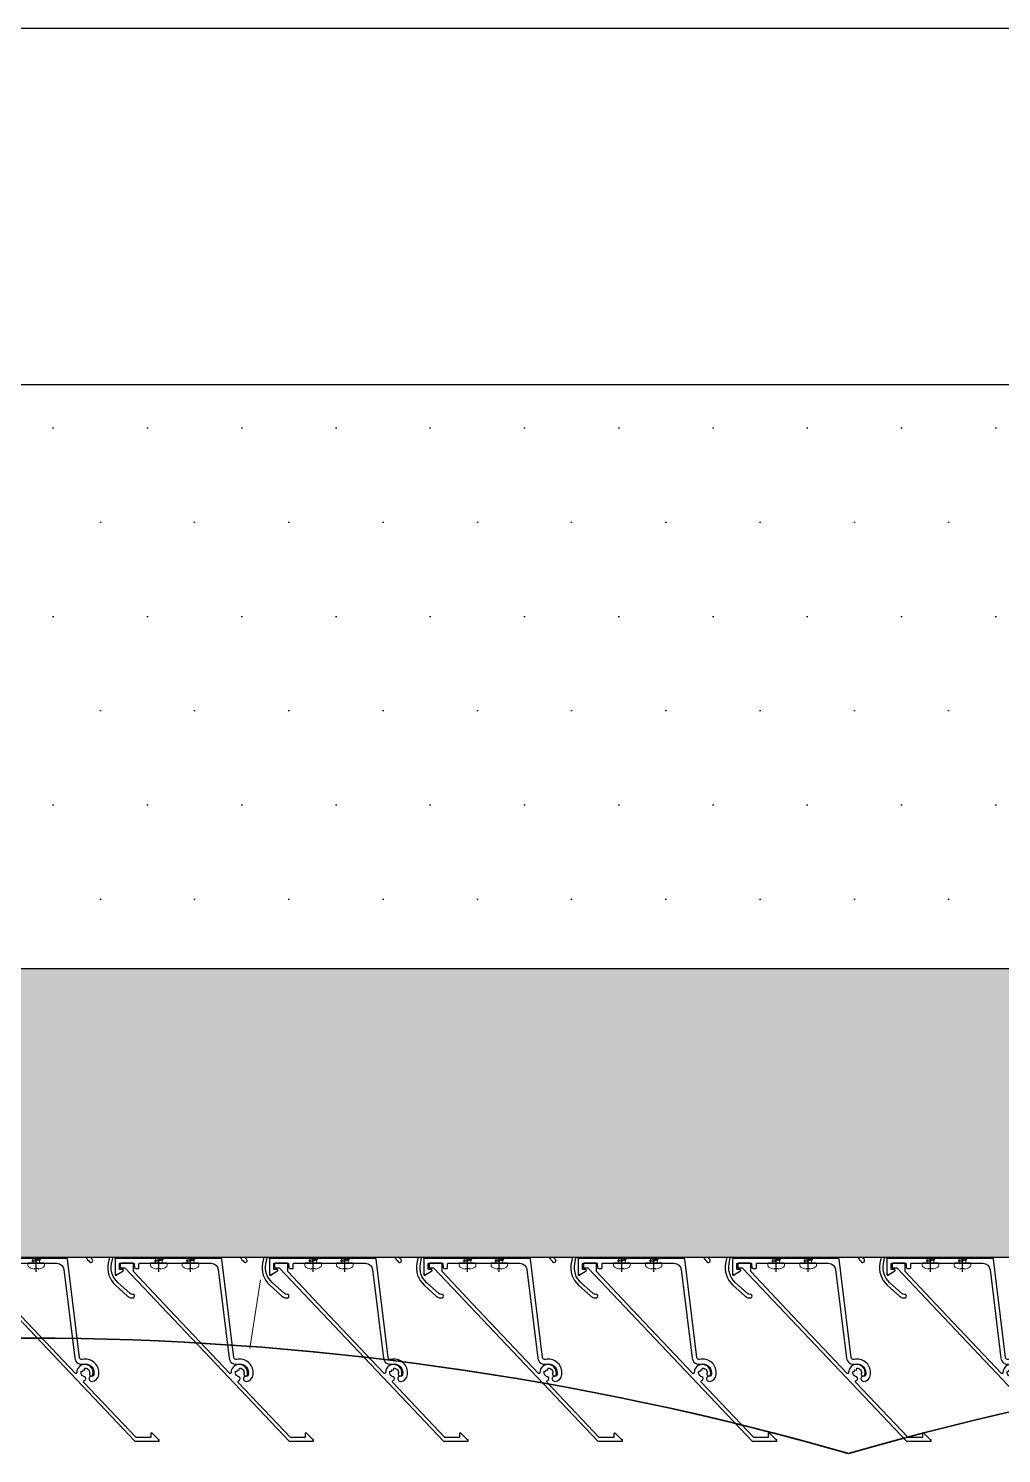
# Model space of a CAD drawing. Header units: millimetres. Extents: x -4391136 to -1798569, y -886572 to -291056.
# Drawn here: x -2454186 to -2453777, y -393616 to -393016 of the extents above; entities that cross this region are included whole.
import ezdxf

# ---------------------------------------------------------------- set-up
doc = ezdxf.new("R2010")
doc.units = ezdxf.units.MM
doc.set_wipeout_variables(frame=1)
doc.linetypes.add('CENTER', pattern=[50.8, 31.75, -6.35, 6.35, -6.35])
for name, color, linetype in [('010 - ASPG_ACCESSORIES_MAIN_COLOR_1', 7, 'Continuous'), ('010 - ASPG_EXTR_MAIN_COLOR_2', 7, 'Continuous'), ('010 - ASPG_FLASHING_HATCH_', 7, 'Continuous'), ('010 - ASPG_FLASHING_MAIN_COLOR_2', 7, 'Continuous'), ('010 - ASPG_FLASHING_MAIN_COLOR_4', 7, 'Continuous'), ('010 - ASPG_FLASHING_WIPEOUT_', 7, 'Continuous'), ('010 - ASPG_FRAMING_MAIN_COLOR_1', 7, 'Continuous'), ('010 - ASPG_FRAMING_MAIN_COLOR_2', 7, 'Continuous'), ('010 - ASPG_FRAMING_SUB_COLOR_2', 7, 'Continuous'), ('010 - ASPG_FRAMING_WIPEOUT_', 7, 'Continuous'), ('_PP-Dim', 7, 'Continuous'), ('BOLT & SCREW', 7, 'Continuous'), ('Center Line', 7, 'CENTER'), ('Xref-C-1-PP17-AR-2214-01-B$0$A-GLAZ-CURT', 7, 'Continuous'), ('Xref-C-1-PP17-AR-2214-01-B$0$S-BEAM', 7, 'Continuous'), ('Xref-C-1-PP17-AR-2214-01-B$0$WALL-E', 7, 'Continuous')]:
    doc.layers.add(name, color=color, linetype=linetype)
doc.layers.add('010 - ASPG_EXTR_DEF_SUB', color=7, linetype='Continuous', plot=False)
doc.layers.add('12-GRID', color=7, linetype='CENTER', lineweight=13)
doc.layers.add('SCREW', color=7, linetype='Continuous', lineweight=5)

# ---------------------------------------------------------------- blocks, each defined once
blk = doc.blocks.new('Xref-C-1-PP17-AR-2214-01-B$0$DPA_Curved type B - Curved Type B-V45-ENTRANCE 2 - LOWER ROOF FLOOR PLAN01-flat-1')
at = {"layer": 'Xref-C-1-PP17-AR-2214-01-B$0$A-GLAZ-CURT', "lineweight": 9}
h = blk.add_hatch(dxfattribs=at)
h.set_pattern_fill('ACET-2D-FP_28', angle=90, style=0, pattern_type=2)
h.set_pattern_definition([(50, (2729937.74, 503333.4), (-459.03375, 385.17505), [76.2, -838.2]), (355, (2729937.7, 503333.4), (65.28253, 746.1827), [60.96, -670.56]), (100.451, (2729998.46, 503328.1), (-693.383, -127.89768), [64.76, -712.36]), (46.184, (2729937.7, 503536.6), (-648.5725, 622.30642), [114.3, -1257.3]), (96.636, (2730028.1, 503522.6), (-1050.5343, -122.21992), [97.14, -1068.54]), (351.184, (2729937.7, 503536.6), (172.19714, 1110.27497), [91.44, -1005.84]), (21, (2730039.34, 503485.8), (-214.74339, 559.42566), [76.2, -838.2]), (326, (2730039.3, 503485.8), (418.85394, 620.9765), [60.96, -670.56]), (71.451, (2730089.9, 503451.7), (-668.45247, 224.29692), [64.76, -712.36]), (37.5, (2729937.74, 503333.4), (-158.769242, 206.912105), [33.528, -628.904, 33.528, -1320.292]), (37.5, (2729937.74, 503333.4), (-158.769242, 206.912105), [-695.96, -647.192, 33.528, -639.572]), (7.5, (2729937.74, 503333.4), (-47.303606, 359.30656), [33.528, -354.584, 33.528, -870.204]), (7.5, (2729937.74, 503333.4), (-47.303606, 359.30656), [-421.64, -613.664, 33.528, -223.012]), (327.5, (2729711.17, 503333.4), (146.191164, 229.474162), [33.528, -220.472, -1844.04]), (327.5, (2729711.17, 503333.4), (146.191164, 229.474162), [-254, 33.528, -758.952, -1051.56]), (327.5, (2729711.17, 503333.4), (146.191164, 229.474162), [-1046.48, 33.528, -1018.032]), (317.5, (2729609.57, 503333.4), (321.09789, 350.41686), [33.528, -296.672, 33.528, -1239.52]), (317.5, (2729609.57, 503333.4), (321.09789, 350.41686), [-363.728, -492.76, 33.528, -713.232])])
h.paths.add_polyline_path([(0, -671.49), (0, -750), (150, -750), (150, -700), (190, -700), (200, -690), (173.11, -576.68), (156.87, -461.34), (151.45, -345), (156.87, -228.66), (173.28, -112.6), (200, 0), (173.11, 113.32), (156.87, 228.66), (151.45, 345), (156.87, 461.34), (173.28, 577.4), (200, 690), (190, 700), (150, 700), (150, 750), (0, 750)])
at = {"layer": 'Xref-C-1-PP17-AR-2214-01-B$0$A-GLAZ-CURT', "color": 7, "lineweight": 35}
blk.add_line((0, 750), (0, -750), dxfattribs=at)
for centre in [(1401.48, 345), (1401.48, -345)]:
    blk.add_arc(centre, 1250.03, 163.97881, 196.02119, dxfattribs=at)
blk = doc.blocks.new('Xref-C-1-PP17-AR-2214-01-B$0$DPA_Curved type B - Curved Type B-V35-ENTRANCE 2 - LOWER ROOF FLOOR PLAN01-flat-1')
at = {"layer": 'Xref-C-1-PP17-AR-2214-01-B$0$A-GLAZ-CURT', "color": 7}
for p, q in [((0, 750), (0, -750)), ((0, -750), (0, 750))]:
    blk.add_line(p, q, dxfattribs=at)
for start, end in [(163.97881, 179.97477), (163.97881, 169.28531), (169.31921, 179.97477)]:
    blk.add_arc((1401.48, -345), 1250.03, start, end, dxfattribs=at)
blk = doc.blocks.new('W-1-PP17-ENT2_REV00_20260526-152612_EX_LOPF-1')
at = {"layer": 'Xref-C-1-PP17-AR-2214-01-B$0$S-BEAM', "color": 7}
for p, q in [((-5500, -9805.02), (-7900, -9805.02)), ((-19235, -10205.02), (470, -10205.02))]:
    blk.add_line(p, q, dxfattribs=at)
at = {"layer": 'Xref-C-1-PP17-AR-2214-01-B$0$WALL-E', "color": 7}
blk.add_line((970, -10205), (-13435, -10205), dxfattribs=at)
at = {"color": 7, "rotation": 270}
for name, p in [('Xref-C-1-PP17-AR-2214-01-B$0$DPA_Curved type B - Curved Type B-V35-ENTRANCE 2 - LOWER ROOF FLOOR PLAN01-flat-1', (-6685, -10205.01)), ('Xref-C-1-PP17-AR-2214-01-B$0$DPA_Curved type B - Curved Type B-V45-ENTRANCE 2 - LOWER ROOF FLOOR PLAN01-flat-1', (-6684.45, -10205.01))]:
    blk.add_blockref(name, p, dxfattribs=at)
blk = doc.blocks.new('*U1996')
at = {"color": 7}
blk.add_wipeout([(0, 0), (6970, 0), (6970, 119.925), (0, 119.925)], dxfattribs=at).dxf.layer = '010 - ASPG_FRAMING_WIPEOUT_'
at = {"layer": '010 - ASPG_FRAMING_MAIN_COLOR_1', "color": 7}
for p, q in [((6970, 119.925), (0, 119.925)), ((0, 114.85), (6970, 114.85)), ((0, 109.54), (6970, 109.54)), ((0, 10.385), (6970, 10.385)), ((0, 5.31), (6970, 5.31)), ((0, 0), (6970, 0))]:
    blk.add_line(p, q, dxfattribs=at)
blk = doc.blocks.new('PZG35-9D5')
at = {"layer": 'Center Line', "color": 7}
blk.add_line((0, 3.73), (0, -10.53), dxfattribs=at)
at = {"layer": 'SCREW', "color": 7}
for p, q in [((-1.4, 0), (-1.4, -1.09)), ((1.4, 0), (1.4, -0.59)), ((-1.85, -1.4), (1.85, -0.9)), ((-1.85, -1.4), (-1.4, -1.09)), ((-1.85, -1.4), (-1.4, -1.71)), ((-1.85, -2.7), (1.85, -2.2)), ((-1.85, -2.7), (-1.4, -2.39)), ((-1.85, -2.7), (-1.4, -3.01)), ((-1.85, -4), (-1.4, -3.69)), ((-1.85, -4), (-0.99, -3.88)), ((-1.85, -4), (-1.4, -4.31)), ((-1.4, -1.09), (1.4, -0.59)), ((-1.4, -1.71), (1.4, -1.21)), ((-1.4, -1.71), (-1.4, -2.39)), ((-1.4, -2.39), (1.4, -1.89)), ((-1.4, -3.01), (1.4, -2.51)), ((-1.4, -3.01), (-1.4, -3.69)), ((-1.4, -3.69), (-0.84, -3.59)), ((-1.4, -4.31), (-1.18, -4.27)), ((-1.4, -4.31), (-1.4, -8.1)), ((0.56, -3.34), (1.4, -3.19)), ((0.71, -3.65), (1.85, -3.5)), ((0.71, -3.93), (1.4, -3.81)), ((0.71, -4.61), (1.4, -4.49)), ((0.71, -4.95), (1.85, -4.8)), ((0.71, -5.23), (1.4, -5.11)), ((1.85, -0.9), (1.4, -0.59)), ((1.85, -0.9), (1.4, -1.21)), ((1.4, -1.21), (1.4, -1.89)), ((1.85, -2.2), (1.4, -1.89)), ((1.85, -2.2), (1.4, -2.51)), ((1.4, -2.51), (1.4, -3.19)), ((1.85, -3.5), (1.4, -3.19)), ((1.85, -3.5), (1.4, -3.81)), ((1.4, -3.81), (1.4, -4.49)), ((1.85, -4.8), (1.4, -4.49)), ((1.85, -4.8), (1.4, -5.11)), ((1.4, -5.11), (1.4, -8.1)), ((0, -9.5), (-1.4, -8.1)), ((0, -9.5), (1.4, -8.1))]:
    blk.add_line(p, q, dxfattribs=at)
blk.add_lwpolyline([(0, -9.5), (0.71, -5.23), (0.71, -3.6, 0.417657), (0.41, -3.3, 0.108102), (-0.84, -3.59), (-1.4, -4.7)], format="xyb", dxfattribs=at)
blk = doc.blocks.new('*U3396')
at = {"layer": 'SCREW', "color": 7}
blk.add_lwpolyline([(3.03, 1.78, 0.09906), (0.8, 2.55), (0.8, 2.27), (-0.8, 2.27), (-0.8, 2.55, 0.09906), (-3.03, 1.78, 0.266588), (-3.5, 0.96), (-3.5, 0.2, 0.414214), (-3.3, 0), (3.3, 0, 0.414214), (3.5, 0.2), (3.5, 0.96, 0.266588)], format="xyb", close=True, dxfattribs=at)
blk.add_blockref('PZG35-9D5', (0, 0), dxfattribs=at)
blk = doc.blocks.new('*U3399')
at = {"color": 7}
blk.add_point((0, 0), dxfattribs=at)
at = {"layer": '010 - ASPG_ACCESSORIES_MAIN_COLOR_1', "color": 7}
blk.add_lwpolyline([(-39.7, -0.6, 0.414214), (-40, -0.9), (-40, -7.37, 0.57735), (-39.65, -7.57), (-36.64, -5.83, 0.767327), (-36.79, -5.3), (-37.9, -5.3, -0.414214), (-38.2, -5), (-38.2, -2.8, -0.414214), (-38, -2.6), (-32.18, -2.6, -0.388879), (-31.98, -2.78), (-31.85, -4.34, 0.388879), (-31.35, -4.8), (-30.3, -4.8, 0.414214), (-30, -4.5), (-30, -2.9, -0.414214), (-29.7, -2.6), (0.41, -2.6, -0.378969), (3.39, -5.24), (7.95, -42.52, 0.446593), (11.62, -45.08, -0.489802), (16.08, -48.68), (16.06, -49.36, -0.18248), (15.8, -50.02, -0.267949), (15.33, -50.17, 1.122115), (15.1, -52.34, 0.405004), (18.06, -49.4), (18.08, -48.72, 0.489805), (11.16, -43.13, -0.446597), (9.94, -42.28), (4.87, -0.85, 0.364176), (4.57, -0.6)], format="xyb", close=True, dxfattribs=at)
at = {"layer": '010 - ASPG_EXTR_DEF_SUB', "color": 7}
for p in [(-40, -0.5), (43.44, -76.9), (43.44, -77.5)]:
    blk.add_point(p, dxfattribs=at)
at = {"layer": '010 - ASPG_EXTR_MAIN_COLOR_2', "color": 7}
blk.add_lwpolyline([(11.37, -48.15), (11.47, -47.44), (12.18, -47.56), (12.29, -46.79, -0.535538), (14.19, -49.17, 0.991572), (15.66, -49.58, 1.157025), (8.79, -48.77, -0.688558), (8.27, -48.99), (-17.14, -22.17), (-32.34, -6.13), (-32.34, -2.9, 0.414312), (-32.64, -2.6), (-37.54, -2.6, 0.414116), (-37.84, -2.9), (-37.84, -4.3, 0.414214), (-37.54, -4.6), (-35.99, -4.6, -0.205895), (-35.77, -4.69), (33.23, -77.5), (43.14, -77.5, 0.668179), (43.36, -76.99), (40.52, -74.15, 0.668179), (40.01, -74.36), (40.01, -76), (33.87, -76), (11.86, -52.78, -0.558354), (12.08, -51.95, 0.766275), (12.04, -50.39, -0.438583), (10.71, -48.05)], format="xyb", close=True, dxfattribs=at)
at = {"layer": 'SCREW', "color": 7, "rotation": 180}
for p in [(-21.65, -2.5), (-8.24, -2.5)]:
    blk.add_blockref('*U3396', p, dxfattribs=at)
blk = doc.blocks.new('*U3050')
at = {"color": 7}
blk.add_wipeout([(1440, 4), (60, 4), (60, 69.3), (1440, 69.3)], dxfattribs=at).dxf.layer = '010 - ASPG_FRAMING_WIPEOUT_'
at = {"layer": '010 - ASPG_FRAMING_MAIN_COLOR_2', "color": 7}
blk.add_lwpolyline([(1410, 69.3), (90, 69.3), (90, 6), (1410, 6)], close=True, dxfattribs=at)
at = {"layer": '010 - ASPG_FRAMING_SUB_COLOR_2', "color": 7}
for points in [[(1440, 4), (60, 4), (60, 69.3), (1440, 69.3)], [(60, 2), (60, 4), (1440, 4), (1440, 2)]]:
    blk.add_lwpolyline(points, close=True, dxfattribs=at)
at = {"color": 7, "xscale": -1, "rotation": 180}
for p in [(416.77, 69.3), (481.77, 69.3), (546.77, 69.3), (611.77, 69.3), (676.77, 69.3), (741.77, 69.3), (806.77, 69.3)]:
    blk.add_blockref('*U3399', p, dxfattribs=at)
blk = doc.blocks.new('W-1-PP17-ENT2_REV00_20260528-225335_ASPG_UPPF')
at = {"color": 7}
blk.add_blockref('*U1996', (-7750, -10205), dxfattribs=at)
at = {"color": 7, "xscale": -1, "zscale": -1, "rotation": 180}
blk.add_blockref('*U3050', (-7435, -10253), dxfattribs=at)
blk = doc.blocks.new('*U3395')
at = {"layer": '12-GRID', "color": 7, "linetype": 'CENTER'}
for p, q in [((0, -6.2), (0, 2.2)), ((-4.2, -2), (4.2, -2))]:
    blk.add_line(p, q, dxfattribs=at)
at = {"layer": 'BOLT & SCREW', "color": 7}
for p, q in [((-0.55, -1.77), (-1.77, -1.56)), ((-0.55, -2.23), (-1.77, -2.44)), ((-0.46, -1.77), (-0.88, -1.56)), ((-0.46, -2.23), (-0.88, -2.44)), ((-0.23, -1.45), (-0.44, -0.23)), ((-0.23, -1.54), (-0.44, -1.12)), ((-0.23, -2.46), (-0.44, -2.88)), ((-0.23, -2.55), (-0.44, -3.77)), ((0.23, -1.45), (0.44, -0.23)), ((0.23, -1.54), (0.44, -1.12)), ((0.44, -2.88), (0.23, -2.46)), ((0.23, -2.55), (0.44, -3.77)), ((0.46, -1.77), (0.88, -1.56)), ((0.46, -2.23), (0.88, -2.44)), ((0.55, -1.77), (1.77, -1.56)), ((0.55, -2.23), (1.77, -2.44))]:
    blk.add_line(p, q, dxfattribs=at)
for points in [[(-1.77, -1.56), (-0.88, -1.56, 0.414214), (-0.44, -1.12), (-0.44, -0.23), (0.44, -0.23), (0.44, -1.12, 0.414214), (0.88, -1.56), (1.77, -1.56), (1.77, -2.44), (0.88, -2.44, 0.414214), (0.44, -2.88), (0.44, -3.77), (-0.44, -3.77), (-0.44, -2.88, 0.414214), (-0.88, -2.44), (-1.77, -2.44)], [(0.23, -2.46, -0.414214), (0.46, -2.23), (0.55, -2.23), (0.55, -1.77), (0.46, -1.77, -0.414214), (0.23, -1.54), (0.23, -1.45), (-0.23, -1.45), (-0.23, -1.54, -0.414214), (-0.46, -1.77), (-0.55, -1.77), (-0.55, -2.23), (-0.46, -2.23, -0.414214), (-0.23, -2.46), (-0.23, -2.55), (0.23, -2.55)]]:
    blk.add_lwpolyline(points, format="xyb", close=True, dxfattribs=at)
blk.add_circle((0, -2), 3.5, dxfattribs=at)
blk = doc.blocks.new('*U3043')
at = {"layer": '010 - ASPG_EXTR_DEF_SUB', "color": 7}
for p in [(325, 0), (390, 0), (455, 0), (520, 0), (585, 0), (650, 0)]:
    blk.add_point(p, dxfattribs=at)
at = {"layer": '010 - ASPG_EXTR_MAIN_COLOR_2', "color": 7}
for points in [[(270.56, 33.07, 0.077048), (303.74, 68.44, -0.247674), (303.99, 68.57), (305.98, 68.57, -0.044131), (306.47, 68.5, -0.125846), (308.96, 67.21, -0.098851), (309.82, 66.03, -0.205828), (309.79, 61.2, -0.115116), (306.37, 57.18, 0.822373), (307.46, 56.1, 0.109185), (311.15, 60.56, 0.208323), (311.19, 66.64, 0.100528), (309.97, 68.32, 0.145116), (306.29, 70.07), (290.76, 70.07, 0.433659), (290.46, 69.75), (290.84, 63.96, 0.082069), (290.86, 63.87, 0.720654), (292.33, 63.97, 0.079224), (292.34, 64.07), (292.07, 68.14, -0.433659), (292.47, 68.57), (300.86, 68.57, -0.607385), (301.35, 67.62, -0.045829), (282.78, 45.76, -0.560492)], [(699.79, 61.2, -0.115116), (696.37, 57.18, 0.822373), (697.46, 56.1, 0.109185), (701.15, 60.56, 0.208323)], [(699.97, 68.32, 0.145116), (696.29, 70.07), (680.76, 70.07, 0.433659), (680.46, 69.75), (680.84, 63.96, 0.082069), (680.86, 63.87, 0.720654), (682.33, 63.97, 0.079224), (682.34, 64.07), (682.07, 68.14, -0.433659), (682.47, 68.57), (690.86, 68.57, -0.607385), (691.35, 67.62, -0.045829), (672.78, 45.76, -0.560492), (672.29, 45.89, 0.31786), (669.21, 48.24, 0.953288), (669.08, 46.72, -2.423004), (667.26, 44.89, 0.952315), (665.74, 44.76, 0.300821), (667.89, 41.76, -0.560492), (667.98, 41.25, -0.019425), (658.62, 33.46, -0.552501), (658.15, 33.64, 0.344461), (654.99, 36.3, 0.952015), (654.86, 34.78, -2.423186), (653.04, 32.95, 0.952015), (651.52, 32.82, 0.2854), (653.49, 29.89, -0.553378), (653.56, 29.38, 0.030674), (638.46, 15.06, 0.4171), (639.11, 5.27, 0.935553), (640.1, 6.41, -0.43441), (639.8, 14.29, -0.014998), (646.92, 21.45, -0.738349), (649.92, 19.76, 0.004917), (646.81, 4.8, 0.263611), (649.88, -4.46), (655, -9.08, 0.125884), (656.27, -9.75, 0.044275), (657.09, -9.87, 1.107655), (657.13, -8.33, -0.215596), (656.02, -7.99), (650.89, -3.35, -0.263611), (648.28, 4.51, -0.004855), (651.34, 19.26, 0.23396), (650.82, 21.95, -0.24081), (650.71, 24.9, -0.104157), (650.78, 25), (652.99, 26.93, -0.229021), (655.7, 26.89, -0.381721), (660.27, 9.07, 0.977382), (661.62, 8.41, 0.361105), (657.41, 27.5, -0.496126), (657.44, 30.69, 0.003188), (659.06, 31.9, -0.002827), (660.56, 33.07, 0.077048), (693.74, 68.44, -0.247674), (693.99, 68.57), (695.98, 68.57, -0.044131), (696.47, 68.5, -0.125846), (698.96, 67.21, -0.098851)]]:
    blk.add_lwpolyline(points, format="xyb", dxfattribs=at)
for points in [[(355.76, 70.07, 0.433659), (355.46, 69.75), (355.84, 63.96, 0.082069), (355.86, 63.87, 0.720654), (357.33, 63.97, 0.079224), (357.34, 64.07), (357.07, 68.14, -0.433659), (357.47, 68.57), (365.86, 68.57, -0.607385), (366.35, 67.62, -0.045829), (347.78, 45.76, -0.560492), (347.29, 45.89, 0.31786), (344.21, 48.24, 0.953288), (344.08, 46.72, -2.423004), (342.26, 44.89, 0.952315), (340.74, 44.76, 0.300821), (342.89, 41.76, -0.560492), (342.98, 41.25, -0.019425), (333.62, 33.46, -0.552501), (333.15, 33.64, 0.344461), (329.99, 36.3, 0.952015), (329.86, 34.78, -2.423186), (328.04, 32.95, 0.952015), (326.52, 32.82, 0.2854), (328.49, 29.89, -0.553378), (328.56, 29.38, 0.030674), (313.46, 15.06, 0.4171), (314.11, 5.27, 0.935553), (315.1, 6.41, -0.43441), (314.8, 14.29, -0.014998), (321.92, 21.45, -0.738349), (324.92, 19.76, 0.004917), (321.81, 4.8, 0.263611), (324.88, -4.46), (330, -9.08, 0.125884), (331.27, -9.75, 0.044275), (332.09, -9.87, 1.107655), (332.13, -8.33, -0.215596), (331.02, -7.99), (325.89, -3.35, -0.263611), (323.28, 4.51, -0.004855), (326.34, 19.26, 0.23396), (325.82, 21.95, -0.24081), (325.71, 24.9, -0.104157), (325.78, 25), (327.99, 26.93, -0.229021), (330.7, 26.89, -0.381721), (335.27, 9.07, 0.977382), (336.62, 8.41, 0.361105), (332.41, 27.5, -0.496126), (332.44, 30.69, 0.003188), (334.06, 31.9, -0.002827), (335.56, 33.07, 0.077048), (368.74, 68.44, -0.247674), (368.99, 68.57), (370.98, 68.57, -0.044131), (371.47, 68.5, -0.125846), (373.96, 67.21, -0.098851), (374.82, 66.03, -0.205828), (374.79, 61.2, -0.115116), (371.37, 57.18, 0.822373), (372.46, 56.1, 0.109185), (376.15, 60.56, 0.208323), (376.19, 66.64, 0.100528), (374.97, 68.32, 0.145116), (371.29, 70.07)], [(420.76, 70.07, 0.433659), (420.46, 69.75), (420.84, 63.96, 0.082069), (420.86, 63.87, 0.720654), (422.33, 63.97, 0.079224), (422.34, 64.07), (422.07, 68.14, -0.433659), (422.47, 68.57), (430.86, 68.57, -0.607385), (431.35, 67.62, -0.045829), (412.78, 45.76, -0.560492), (412.29, 45.89, 0.31786), (409.21, 48.24, 0.953288), (409.08, 46.72, -2.423004), (407.26, 44.89, 0.952315), (405.74, 44.76, 0.300821), (407.89, 41.76, -0.560492), (407.98, 41.25, -0.019425), (398.62, 33.46, -0.552501), (398.15, 33.64, 0.344461), (394.99, 36.3, 0.952015), (394.86, 34.78, -2.423186), (393.04, 32.95, 0.952015), (391.52, 32.82, 0.2854), (393.49, 29.89, -0.553378), (393.56, 29.38, 0.030674), (378.46, 15.06, 0.4171), (379.11, 5.27, 0.935553), (380.1, 6.41, -0.43441), (379.8, 14.29, -0.014998), (386.92, 21.45, -0.738349), (389.92, 19.76, 0.004917), (386.81, 4.8, 0.263611), (389.88, -4.46), (395, -9.08, 0.125884), (396.27, -9.75, 0.044275), (397.09, -9.87, 1.107655), (397.13, -8.33, -0.215596), (396.02, -7.99), (390.89, -3.35, -0.263611), (388.28, 4.51, -0.004855), (391.34, 19.26, 0.23396), (390.82, 21.95, -0.24081), (390.71, 24.9, -0.104157), (390.78, 25), (392.99, 26.93, -0.229021), (395.7, 26.89, -0.381721), (400.27, 9.07, 0.977382), (401.62, 8.41, 0.361105), (397.41, 27.5, -0.496126), (397.44, 30.69, 0.003188), (399.06, 31.9, -0.002827), (400.56, 33.07, 0.077048), (433.74, 68.44, -0.247674), (433.99, 68.57), (435.98, 68.57, -0.044131), (436.47, 68.5, -0.125846), (438.96, 67.21, -0.098851), (439.82, 66.03, -0.205828), (439.79, 61.2, -0.115116), (436.37, 57.18, 0.822373), (437.46, 56.1, 0.109185), (441.15, 60.56, 0.208323), (441.19, 66.64, 0.100528), (439.97, 68.32, 0.145116), (436.29, 70.07)], [(485.76, 70.07, 0.433659), (485.46, 69.75), (485.84, 63.96, 0.082069), (485.86, 63.87, 0.720654), (487.33, 63.97, 0.079224), (487.34, 64.07), (487.07, 68.14, -0.433659), (487.47, 68.57), (495.86, 68.57, -0.607385), (496.35, 67.62, -0.045829), (477.78, 45.76, -0.560492), (477.29, 45.89, 0.31786), (474.21, 48.24, 0.953288), (474.08, 46.72, -2.423004), (472.26, 44.89, 0.952315), (470.74, 44.76, 0.300821), (472.89, 41.76, -0.560492), (472.98, 41.25, -0.019425), (463.62, 33.46, -0.552501), (463.15, 33.64, 0.344461), (459.99, 36.3, 0.952015), (459.86, 34.78, -2.423186), (458.04, 32.95, 0.952015), (456.52, 32.82, 0.2854), (458.49, 29.89, -0.553378), (458.56, 29.38, 0.030674), (443.46, 15.06, 0.4171), (444.11, 5.27, 0.935553), (445.1, 6.41, -0.43441), (444.8, 14.29, -0.014998), (451.92, 21.45, -0.738349), (454.92, 19.76, 0.004917), (451.81, 4.8, 0.263611), (454.88, -4.46), (460, -9.08, 0.125884), (461.27, -9.75, 0.044275), (462.09, -9.87, 1.107655), (462.13, -8.33, -0.215596), (461.02, -7.99), (455.89, -3.35, -0.263611), (453.28, 4.51, -0.004855), (456.34, 19.26, 0.23396), (455.82, 21.95, -0.24081), (455.71, 24.9, -0.104157), (455.78, 25), (457.99, 26.93, -0.229021), (460.7, 26.89, -0.381721), (465.27, 9.07, 0.977382), (466.62, 8.41, 0.361105), (462.41, 27.5, -0.496126), (462.44, 30.69, 0.003188), (464.06, 31.9, -0.002827), (465.56, 33.07, 0.077048), (498.74, 68.44, -0.247674), (498.99, 68.57), (500.98, 68.57, -0.044131), (501.47, 68.5, -0.125846), (503.96, 67.21, -0.098851), (504.82, 66.03, -0.205828), (504.79, 61.2, -0.115116), (501.37, 57.18, 0.822373), (502.46, 56.1, 0.109185), (506.15, 60.56, 0.208323), (506.19, 66.64, 0.100528), (504.97, 68.32, 0.145116), (501.29, 70.07)], [(550.76, 70.07, 0.433659), (550.46, 69.75), (550.84, 63.96, 0.082069), (550.86, 63.87, 0.720654), (552.33, 63.97, 0.079224), (552.34, 64.07), (552.07, 68.14, -0.433659), (552.47, 68.57), (560.86, 68.57, -0.607385), (561.35, 67.62, -0.045829), (542.78, 45.76, -0.560492), (542.29, 45.89, 0.31786), (539.21, 48.24, 0.953288), (539.08, 46.72, -2.423004), (537.26, 44.89, 0.952315), (535.74, 44.76, 0.300821), (537.89, 41.76, -0.560492), (537.98, 41.25, -0.019425), (528.62, 33.46, -0.552501), (528.15, 33.64, 0.344461), (524.99, 36.3, 0.952015), (524.86, 34.78, -2.423186), (523.04, 32.95, 0.952015), (521.52, 32.82, 0.2854), (523.49, 29.89, -0.553378), (523.56, 29.38, 0.030674), (508.46, 15.06, 0.4171), (509.11, 5.27, 0.935553), (510.1, 6.41, -0.43441), (509.8, 14.29, -0.014998), (516.92, 21.45, -0.738349), (519.92, 19.76, 0.004917), (516.81, 4.8, 0.263611), (519.88, -4.46), (525, -9.08, 0.125884), (526.27, -9.75, 0.044275), (527.09, -9.87, 1.107655), (527.13, -8.33, -0.215596), (526.02, -7.99), (520.89, -3.35, -0.263611), (518.28, 4.51, -0.004855), (521.34, 19.26, 0.23396), (520.82, 21.95, -0.24081), (520.71, 24.9, -0.104157), (520.78, 25), (522.99, 26.93, -0.229021), (525.7, 26.89, -0.381721), (530.27, 9.07, 0.977382), (531.62, 8.41, 0.361105), (527.41, 27.5, -0.496126), (527.44, 30.69, 0.003188), (529.06, 31.9, -0.002827), (530.56, 33.07, 0.077048), (563.74, 68.44, -0.247674), (563.99, 68.57), (565.98, 68.57, -0.044131), (566.47, 68.5, -0.125846), (568.96, 67.21, -0.098851), (569.82, 66.03, -0.205828), (569.79, 61.2, -0.115116), (566.37, 57.18, 0.822373), (567.46, 56.1, 0.109185), (571.15, 60.56, 0.208323), (571.19, 66.64, 0.100528), (569.97, 68.32, 0.145116), (566.29, 70.07)], [(615.76, 70.07, 0.433659), (615.46, 69.75), (615.84, 63.96, 0.082069), (615.86, 63.87, 0.720654), (617.33, 63.97, 0.079224), (617.34, 64.07), (617.07, 68.14, -0.433659), (617.47, 68.57), (625.86, 68.57, -0.607385), (626.35, 67.62, -0.045829), (607.78, 45.76, -0.560492), (607.29, 45.89, 0.31786), (604.21, 48.24, 0.953288), (604.08, 46.72, -2.423004), (602.26, 44.89, 0.952315), (600.74, 44.76, 0.300821), (602.89, 41.76, -0.560492), (602.98, 41.25, -0.019425), (593.62, 33.46, -0.552501), (593.15, 33.64, 0.344461), (589.99, 36.3, 0.952015), (589.86, 34.78, -2.423186), (588.04, 32.95, 0.952015), (586.52, 32.82, 0.2854), (588.49, 29.89, -0.553378), (588.56, 29.38, 0.030674), (573.46, 15.06, 0.4171), (574.11, 5.27, 0.935553), (575.1, 6.41, -0.43441), (574.8, 14.29, -0.014998), (581.92, 21.45, -0.738349), (584.92, 19.76, 0.004917), (581.81, 4.8, 0.263611), (584.88, -4.46), (590, -9.08, 0.125884), (591.27, -9.75, 0.044275), (592.09, -9.87, 1.107655), (592.13, -8.33, -0.215596), (591.02, -7.99), (585.89, -3.35, -0.263611), (583.28, 4.51, -0.004855), (586.34, 19.26, 0.23396), (585.82, 21.95, -0.24081), (585.71, 24.9, -0.104157), (585.78, 25), (587.99, 26.93, -0.229021), (590.7, 26.89, -0.381721), (595.27, 9.07, 0.977382), (596.62, 8.41, 0.361105), (592.41, 27.5, -0.496126), (592.44, 30.69, 0.003188), (594.06, 31.9, -0.002827), (595.56, 33.07, 0.077048), (628.74, 68.44, -0.247674), (628.99, 68.57), (630.98, 68.57, -0.044131), (631.47, 68.5, -0.125846), (633.96, 67.21, -0.098851), (634.82, 66.03, -0.205828), (634.79, 61.2, -0.115116), (631.37, 57.18, 0.822373), (632.46, 56.1, 0.109185), (636.15, 60.56, 0.208323), (636.19, 66.64, 0.100528), (634.97, 68.32, 0.145116), (631.29, 70.07)]]:
    blk.add_lwpolyline(points, format="xyb", close=True, dxfattribs=at)
at = {"color": 7, "rotation": 179.999999999989}
for p in [(344.09, 42.89), (409.09, 42.89), (474.09, 42.89), (539.09, 42.89), (604.09, 42.89), (669.09, 42.89), (329.87, 30.95), (394.87, 30.95), (459.87, 30.95), (524.87, 30.95), (589.87, 30.95), (654.87, 30.95)]:
    blk.add_blockref('*U3395', p, dxfattribs=at)
blk = doc.blocks.new('*U3060')
at = {"color": 7}
blk.add_wipeout([(0, -52), (3000, -52), (3000, -298), (0, -298)], dxfattribs=at).dxf.layer = '010 - ASPG_FLASHING_WIPEOUT_'
at = {"layer": '010 - ASPG_FLASHING_HATCH_'}
h = blk.add_hatch(dxfattribs=at)
h.set_pattern_fill('DOTS', scale=0.5)
h.set_pattern_definition([(0, (0, 0), (19.84375, 39.6875), [0, -39.6875])])
h.paths.add_polyline_path([(0, -52), (3000, -52), (3000, -298), (0, -298)])
at = {"layer": '010 - ASPG_FLASHING_MAIN_COLOR_2', "color": 7}
blk.add_lwpolyline([(0, -52), (3000, -52), (3000, -298), (0, -298)], close=True, dxfattribs=at)
at = {"color": 7}
blk.add_wipeout([(0, 69.3), (3000, 69.3), (3000, -52), (0, -52)], dxfattribs=at).dxf.layer = '010 - ASPG_FLASHING_WIPEOUT_'
at = {"layer": '010 - ASPG_FLASHING_HATCH_'}
h = blk.add_hatch(dxfattribs=at)
h.set_pattern_fill('DOTS', scale=0.1)
h.set_pattern_definition([(0, (0, 0), (3.96875, 7.9375), [0, -7.9375])])
h.paths.add_polyline_path([(0, 69.3), (3000, 69.3), (3000, -52), (0, -52)])
at = {"layer": '010 - ASPG_FLASHING_MAIN_COLOR_4', "color": 7}
blk.add_lwpolyline([(0, 69.3), (3000, 69.3), (3000, -52), (0, -52)], close=True, dxfattribs=at)

msp = doc.modelspace()

# ---------------------------------------------------------------- block references
at = {"color": 7}
msp.add_blockref('W-1-PP17-ENT2_REV00_20260528-225335_ASPG_UPPF', (-2447156.51, -383210.87), dxfattribs=at)

# ---------------------------------------------------------------- next in the draw order: block references
msp.add_blockref('*U3043', (-2454474.51, -393540.54), dxfattribs=at)

# ---------------------------------------------------------------- next in the draw order: block references
at = {"layer": '_PP-Dim', "color": 7}
msp.add_blockref('W-1-PP17-ENT2_REV00_20260526-152612_EX_LOPF-1', (-2447156.51, -383210.87), dxfattribs=at)

# ---------------------------------------------------------------- next in the draw order: block references
at = {"color": 7, "xscale": -1, "rotation": 180}
msp.add_blockref('*U3060', (-2456091.51, -393463.87), dxfattribs=at)

doc.saveas('drawing.dxf')
